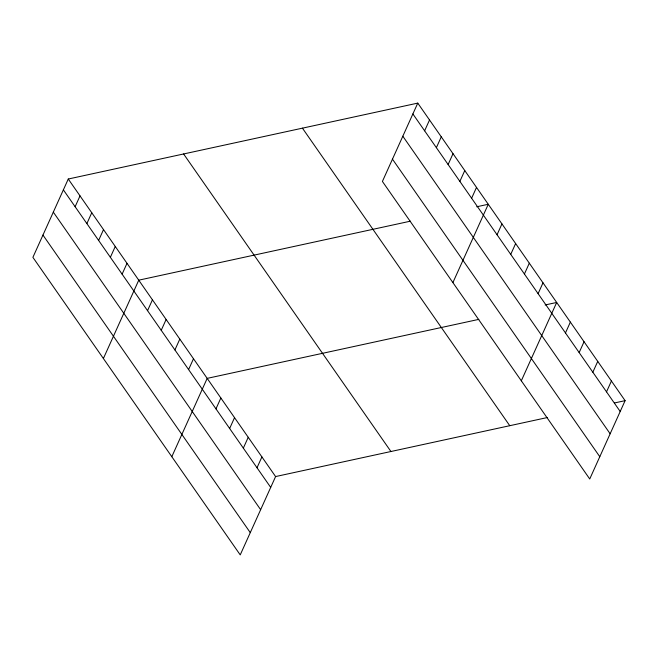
<?xml version="1.0" encoding="UTF-8"?>
<svg xmlns="http://www.w3.org/2000/svg" width="658" height="658" viewBox="0 0 658 658"><rect width="100%" height="100%" fill="white"/><g stroke="black" fill="none" stroke-linecap="round" stroke-linejoin="round"><path stroke-width="0.99" d="M417.772 103.109L382.405 181.435L589.732 478.983L625.1 400.656L417.772 103.109L68.267 179.017L32.9 257.344L240.228 554.891L275.595 476.565L547.25 417.559M75.119 206.719L80.021 195.878M86.872 223.58L91.766 212.74M98.618 240.441L103.512 229.601M110.371 257.294L115.265 246.462M122.117 274.156L127.01 263.315M103.388 358.511L138.756 280.176L410.411 221.178M147.548 310.658L152.442 299.818M161.235 330.3L166.129 319.459M174.913 349.933L179.807 339.092M188.599 369.574L193.493 358.733M171.812 456.701L207.18 378.375L478.827 319.369M215.964 408.848L220.858 398.008M229.65 428.49L234.544 417.649M243.337 448.123L248.231 437.282M257.015 467.764L261.909 456.923M424.632 130.81L429.526 119.97M436.377 147.672L441.271 136.831M448.123 164.533L453.017 153.692M459.876 181.386L464.77 170.554M471.621 198.247L476.515 187.407M452.893 282.603L488.269 204.268L476.729 206.776M497.053 234.75L501.947 223.909M510.74 254.391L515.633 243.55M524.418 274.024L529.312 263.184M538.104 293.665L542.998 282.825M521.317 380.793L556.684 302.466L545.145 304.967M565.469 332.94L570.363 322.099M579.155 352.581L584.049 341.741M592.842 372.214L597.735 361.374M606.52 391.855L611.414 381.015M614.531 402.951L625.1 400.656M412.879 113.949L620.206 411.497M402.819 136.214L610.147 433.77M392.464 159.162L599.792 456.718M302.433 128.154L509.761 425.701M183.607 153.964L390.934 451.511M68.267 179.017L275.595 476.565M63.374 189.858L270.701 487.405M53.314 212.123L260.642 509.679M42.959 235.071L250.279 532.626"/></g></svg>
